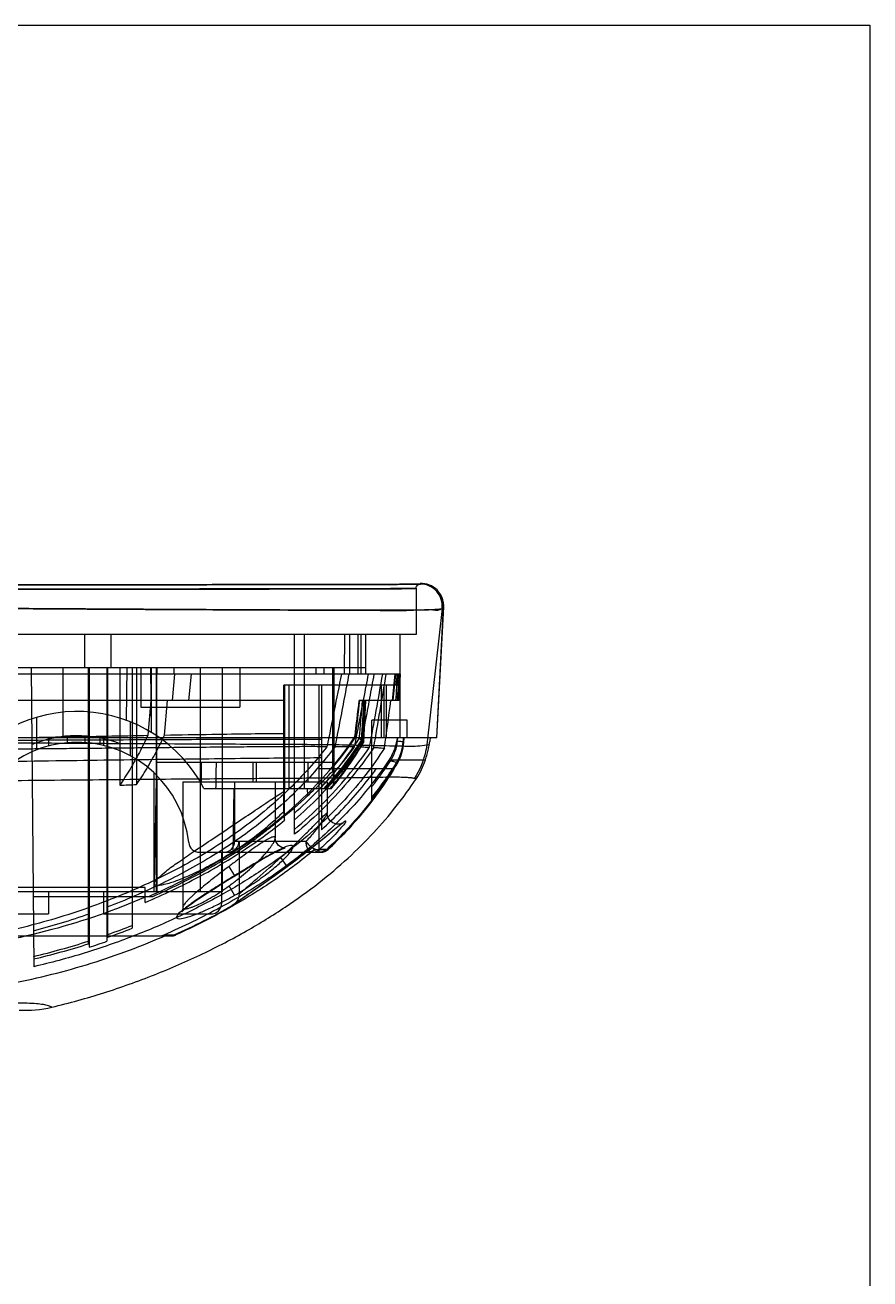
# Model space of a CAD drawing. Header units: inches. Extents: x 67 to 1213, y 469 to 1118.
# Drawn here: x 255.5 to 293.9, y 958.5 to 1015.5 of the extents above; entities that cross this region are included whole.
import ezdxf

# ---------------------------------------------------------------- set-up
doc = ezdxf.new("R2010")
doc.units = ezdxf.units.IN
doc.header["$MEASUREMENT"] = 0

msp = doc.modelspace()

# ---------------------------------------------------------------- linework, layer by layer
at = {"color": 7, "linetype": 'Continuous'}
for p, q in [((257.4245, 990.07934), (239.05816, 990.07861)), ((259.72814, 990.08025), (258.14268, 990.07952)), ((269.29369, 990.08942), (259.69568, 990.08023)), ((272.68105, 990.09991), (269.2558, 990.08935)), ((273.13441, 990.10347), (272.65442, 990.09975)), ((273.28711, 990.10541), (273.12, 990.10332)), ((273.27408, 989.91315), (273.27226, 989.93121)), ((273.27283, 989.91242), (273.2727, 989.91328)), ((273.27408, 989.93121), (273.27408, 987.8202)), ((273.35558, 990.10662), (273.27853, 990.10528)), ((273.29402, 990.00213), (273.29389, 990.00187)), ((273.29486, 990.00376), (273.29462, 990.0033)), ((273.39388, 990.1075), (273.34995, 990.1065)), ((273.41339, 990.10806), (273.39388, 990.1075)), ((273.42699, 990.10852), (273.41339, 990.10806)), ((273.43418, 990.10881), (273.42142, 990.10832)), ((273.46295, 990.13133), (273.46307, 990.13132)), ((273.4638, 990.13093), (273.46364, 990.13094)), ((273.47574, 990.11224), (273.47525, 990.11251)), ((273.4753, 990.11251), (273.47578, 990.11224)), ((273.47593, 990.11204), (273.47574, 990.11224)), ((273.47578, 990.11224), (273.47598, 990.11204)), ((273.47639, 990.11176), (273.47593, 990.11204)), ((273.47598, 990.11204), (273.47639, 990.11176)), ((274.51778, 989.08016), (274.20543, 983.12014)), ((274.21217, 983.12014), (274.51861, 989.07853)), ((274.50712, 989.28842), (274.51882, 989.09909)), ((274.45259, 988.99909), (273.75798, 982.80181)), ((274.45259, 988.99641), (274.45001, 988.99909)), ((274.45418, 989.00064), (274.45259, 988.99909)), ((273.274, 987.8202), (220.66001, 987.8202)), ((258.22059, 986.3202), (258.22059, 987.8202)), ((259.42059, 986.3202), (259.42059, 987.8202)), ((267.74573, 978.73867), (267.74573, 987.8202)), ((268.18216, 987.8202), (268.18216, 980.8202)), ((270.02453, 986.0202), (270.02906, 987.8202)), ((270.26804, 986.0202), (270.26416, 987.8202)), ((270.64305, 986.0202), (270.64567, 987.8202)), ((270.77736, 986.02021), (270.77534, 987.8202)), ((270.97077, 987.8202), (270.97077, 986.0202)), ((272.53556, 987.8202), (272.53556, 986.0202)), ((272.54023, 987.8202), (272.54001, 986.02016)), ((272.55494, 983.12014), (272.55494, 987.8202)), ((222.96162, 986.3202), (270.97207, 986.3202)), ((255.77628, 986.3202), (255.89493, 972.72457)), ((257.22059, 986.3202), (257.22059, 983.1202)), ((258.37338, 986.3202), (258.37338, 973.75979)), ((258.42059, 986.3202), (258.42059, 973.61173)), ((259.22059, 986.3202), (259.22059, 973.87803)), ((259.26781, 974.0602), (259.26781, 986.3202)), ((259.80656, 986.3202), (259.80656, 980.97456)), ((260.12464, 986.3202), (260.09956, 983.92484)), ((260.36979, 986.3202), (260.36979, 974.4702)), ((260.57393, 986.3202), (260.57393, 981.00186)), ((260.76704, 986.3202), (260.76704, 984.5202)), ((261.20945, 986.3202), (261.24027, 983.37656)), ((261.23475, 986.3202), (261.23475, 983.37991)), ((261.46704, 986.3202), (261.46704, 976.1202)), ((261.47255, 986.3202), (261.48848, 976.1202)), ((261.49273, 986.3202), (261.49273, 986.0202)), ((262.27586, 986.0202), (262.27586, 986.3202)), ((263.46704, 986.3202), (263.46704, 976.1202)), ((264.46704, 986.3202), (264.46704, 976.1202)), ((265.26704, 986.3202), (265.26704, 984.5202)), ((268.72462, 986.0202), (268.72462, 986.3202)), ((269.47144, 986.3202), (269.47144, 981.75504)), ((269.51459, 986.3202), (269.51779, 980.99545)), ((269.52702, 986.3202), (269.52702, 980.96455)), ((272.56048, 986.3202), (272.54023, 986.3202)), ((272.55494, 986.0202), (221.36497, 986.0202)), ((262.29038, 986.0202), (262.18704, 984.82014)), ((262.95216, 984.82014), (263.05935, 986.0202)), ((272.3104, 986.02019), (272.17776, 984.82013)), ((272.55494, 986.02016), (272.49205, 984.82014)), ((272.53892, 986.02026), (272.53866, 986.02026)), ((272.53894, 986.02022), (272.53892, 986.02026)), ((272.53938, 986.02017), (272.53894, 986.02022)), ((272.55504, 986.02028), (272.55575, 986.01934)), ((267.25738, 979.69407), (267.25738, 985.5202)), ((272.55496, 985.5202), (267.2574, 985.5202)), ((267.29361, 985.5202), (267.29361, 980.8202)), ((267.49205, 985.5202), (267.49205, 980.8202)), ((268.86704, 977.9202), (268.86704, 985.5202)), ((268.96704, 985.5202), (268.96704, 978.94086)), ((271.70444, 983.12014), (271.70444, 985.5202)), ((271.81115, 985.5202), (271.81115, 983.12014)), ((271.91618, 985.5202), (271.91618, 983.12014)), ((267.2574, 984.82014), (226.67668, 984.82014)), ((260.76704, 984.5202), (265.26704, 984.5202)), ((261.21654, 984.82014), (261.08139, 983.23695)), ((261.84137, 983.24999), (261.98082, 984.82014)), ((272.49214, 984.82014), (270.68995, 984.82014)), ((270.89102, 982.93173), (270.99105, 984.82014)), ((272.49296, 984.82015), (272.49223, 984.82013)), ((256.02597, 984.05405), (256.02597, 982.57636)), ((260.28074, 983.85551), (260.28074, 982.313)), ((271.26704, 980.27146), (271.26704, 983.9202)), ((272.86704, 983.9202), (271.26704, 983.9202)), ((272.86704, 983.12014), (272.86704, 983.9202)), ((274.21197, 983.12014), (219.72212, 983.12014)), ((255.82129, 982.492), (255.82129, 982.81777)), ((256.56978, 983.06209), (256.56978, 982.75248)), ((257.41978, 983.20165), (257.41978, 982.90055)), ((258.21978, 983.20867), (258.21978, 982.90799)), ((258.92233, 983.11618), (258.92129, 983.11622)), ((258.92129, 982.80996), (258.92129, 983.1162)), ((258.92129, 982.80998), (258.92233, 982.80994)), ((259.06978, 983.08458), (259.06978, 982.77638)), ((259.82129, 982.531), (259.82129, 982.85425)), ((270.89241, 982.95442), (270.89357, 982.95168)), ((272.42805, 982.97986), (272.44208, 983.12014)), ((272.42862, 982.97984), (272.44255, 983.12014)), ((272.68984, 983.12014), (272.67978, 982.94056)), ((272.70337, 983.12014), (272.69106, 982.88529)), ((272.70739, 983.12014), (272.69793, 982.91754)), ((273.75798, 982.82389), (273.87136, 982.80181)), ((261.47268, 982.0202), (261.37622, 976.494)), ((261.47268, 982.0202), (269.51211, 982.0202)), ((263.52319, 981.1202), (263.52319, 982.0202)), ((265.87405, 981.1202), (265.87405, 982.0202)), ((266.02319, 981.1202), (266.02319, 982.0202)), ((268.37405, 981.1202), (268.37405, 982.0202)), ((272.26219, 981.7202), (268.86704, 981.7202)), ((269.48398, 982.0202), (269.48388, 981.61195)), ((269.51217, 981.22341), (269.51211, 982.0202)), ((272.04117, 982.12014), (273.69606, 982.12014)), ((272.41761, 981.99391), (272.41779, 981.99373)), ((272.42777, 981.99329), (272.42747, 981.99276)), ((261.35401, 981.54227), (261.35401, 976.1202)), ((262.67319, 981.1202), (262.67319, 975.41506)), ((262.67319, 981.1202), (269.22405, 981.1202)), ((265.02405, 981.1202), (265.02405, 978.4202)), ((266.87319, 981.1202), (266.87319, 978.55994)), ((269.22405, 981.1202), (269.22405, 979.68589)), ((263.63395, 980.82018), (269.42064, 980.82018)), ((264.99414, 980.8202), (264.95043, 977.84181)), ((267.2894, 979.37871), (267.2894, 980.8202)), ((268.32751, 980.8202), (268.34342, 980.48795)), ((265.02405, 978.4202), (268.27641, 978.4202)), ((265.22467, 978.4202), (265.22467, 976.01462)), ((263.43571, 977.9202), (268.93366, 977.9202)), ((264.44068, 975.6202), (264.44068, 977.9202)), ((267.42042, 977.28319), (267.12405, 977.68586)), ((269.20945, 978.04297), (268.87818, 978.05254)), ((269.21028, 978.05331), (269.27379, 978.05361)), ((265.03412, 976.857), (264.77319, 977.28337)), ((260.96704, 976.3202), (232.96705, 976.3202)), ((264.46704, 976.1202), (252.96704, 976.1202)), ((256.56704, 976.1202), (256.56704, 975.1202)), ((259.06704, 976.1202), (259.06704, 975.1202)), ((260.96704, 975.64362), (260.96704, 976.3202)), ((265.02295, 975.96709), (264.77319, 976.39663)), ((255.86704, 975.9202), (261.30898, 975.9202)), ((248.21704, 975.1202), (256.56704, 975.1202)), ((259.06704, 975.1202), (263.94068, 975.1202)), ((231.79724, 974.1202), (262.13683, 974.1202)), ((261.80708, 974.16434), (262.34647, 974.16478))]:
    msp.add_line(p, q, dxfattribs=at)
msp.add_lwpolyline([(155.9932, 1015.51046), (293.89316, 1015.51046), (293.89316, 808.91913), (155.9932, 808.91913)], close=True)
for points in [[(273.2727, 989.91328), (273.27263, 989.91213), (273.27255, 989.91184), (273.27246, 989.91275)], [(273.2727, 989.91328), (273.27274, 989.91246), (273.27278, 989.91256), (273.27283, 989.91315)], [(273.29307, 990.00038), (273.34839, 990.06867), (273.39742, 990.09719), (273.42239, 990.10512), (273.43565, 990.10789), (273.44277, 990.10898), (273.44634, 990.1094), (273.44759, 990.10952), (273.44719, 990.10949), (273.44552, 990.10938), (273.44275, 990.10922), (273.43897, 990.10902), (273.43418, 990.10881)], [(274.51857, 989.07768), (274.49155, 989.36606), (274.46359, 989.46072)], [(274.5186, 989.0787), (274.50662, 989.29192), (274.49631, 989.34568)], [(270.89286, 982.95297), (270.84031, 982.86437), (270.81704, 982.82567)], [(272.69182, 982.89988), (272.63055, 982.5071), (272.52428, 982.20233), (272.41653, 981.99317)], [(272.41598, 981.99162), (272.48829, 982.12353), (272.56966, 982.3087)], [(272.4166, 981.99325), (272.36753, 981.91104), (272.34955, 981.88123)], [(272.41526, 981.99091), (272.41615, 981.99196), (272.41654, 981.99316), (272.41771, 981.99407)], [(272.41779, 981.99373), (272.4182, 981.99346), (272.41901, 981.99391), (272.41943, 981.99371)], [(269.07768, 978.56843), (269.63702, 979.02609), (269.71908, 979.09229), (269.78997, 979.14844), (269.84855, 979.19353), (269.89284, 979.2261), (269.91763, 979.24307), (269.91374, 979.24111), (269.86849, 979.22156), (269.77275, 979.19913), (269.63496, 979.20213), (269.4819, 979.25469), (269.34574, 979.36347), (269.25402, 979.51797), (269.22404, 979.68592)], [(265.03419, 976.8569), (265.36166, 977.05617), (265.67146, 977.24245), (265.96209, 977.4148), (266.23224, 977.57223), (266.48055, 977.7136), (266.70553, 977.8376), (266.90477, 977.9424), (267.07377, 978.02532), (267.20652, 978.08376), (267.29531, 978.11636), (267.3237, 978.12421), (267.27803, 978.12241), (267.16425, 978.14595), (267.01509, 978.2381), (266.90224, 978.40551), (266.87315, 978.55961)], [(267.42043, 977.28317), (267.6461, 977.45043), (267.86223, 977.6128), (268.06824, 977.76964), (268.2637, 977.92041), (268.44836, 978.06462), (268.62206, 978.20181), (268.78472, 978.33163), (269.07768, 978.56843)], [(265.4931, 975.91861), (266.3314, 976.50338), (266.85053, 976.87022), (267.42043, 977.28317)], [(262.67322, 975.41504), (262.65092, 975.28006), (262.62277, 975.22023), (262.62567, 975.22272), (262.67052, 975.26875), (262.75971, 975.34798), (262.89106, 975.45337), (263.06098, 975.58015), (263.26667, 975.72566), (263.50481, 975.88757), (263.77192, 976.06373), (264.06336, 976.25149), (264.37429, 976.44816), (264.69974, 976.65104), (265.03419, 976.8569)], [(264.99835, 975.55693), (265.19609, 975.70657), (265.4931, 975.91861)]]:
    msp.add_lwpolyline(points, dxfattribs=at)
for centre, radius, start, end in [((273.47294, 989.92003), 0.19941, 89.121216, 93.55508), ((273.51915, 989.13259), 1, 356.999963, 93.221162), ((273.46266, 989.11261), 0.99998, 353.708019, 89.278925), ((273.45622, 989.11154), 1.00046, 353.391833, 88.84553), ((1827.64831, 674.52297), 1588.60842, 168.69207262, 168.81338593), ((-435.15121, 1111.05963), 717.88024, 349.69969982, 349.9691344), ((-360.99215, 1091.26771), 641.59884, 350.25682169, 350.55856335), ((18.14485, 1013.12897), 255.65391, 353.6425392, 353.9130845), ((-184.71775, 1023.51273), 458.70157, 355.1612115, 355.3116288), ((70.11152, 1004.37651), 203.13664, 354.673807, 354.8154301), ((-286.98746, 1023.45421), 560.74362, 356.0493098, 356.1722128), ((45.74341, 1011.39876), 226.51128, 352.8391918, 353.2614441), ((65.84191, 1007.8696), 206.1645, 353.1141707, 353.5808363), ((-118.18888, 1018.06014), 390.44763, 354.8607714, 355.1163232), ((-232.47823, 1019.675), 504.6014, 355.8362478, 356.0391945), ((-545.64442, 1037.09922), 818.25689, 356.21048991, 356.33683196), ((-623.23456, 1037.56383), 895.7519, 356.50780746, 356.62435568), ((49.80714, 1013.95686), 224.22129, 351.9735792, 352.5335099), ((257.86704, 977.8192), 6.501, 27.491776, 146.964459), ((257.86704, 977.8192), 5.101, 6.159826, 169.092162), ((257.86704, 977.8192), 5.401, 68.787313, 112.257728), ((257.35036, 991.75867), 15.91064, 316.568415, 326.966602), ((257.65062, 991.34139), 15.58117, 317.526911, 327.717823), ((258.27848, 990.14766), 14.53103, 320.066144, 330.22514), ((257.42724, 991.88033), 15.73473, 319.947016, 326.309959), ((257.7586, 991.18962), 15.44477, 319.566877, 327.983068), ((258.28168, 990.19959), 14.55131, 320.60597, 330.061588), ((269.40345, 979.96357), 3.37834, 70.711716, 71.274684), ((270.71891, 982.81532), 0.22983, 54.010877, 62.9346), ((270.44353, 983.17737), 1.99489, 326.597338, 354.317422), ((270.68305, 983.05246), 1.99987, 328.166662, 356.792344), ((270.70044, 983.02045), 2.00014, 329.023276, 357.05078), ((270.69483, 983.00928), 1.99998, 329.484112, 357.000041), ((270.69425, 982.99857), 1.99975, 329.823376, 357.029258), ((270.69376, 982.98912), 1.99975, 330.123522, 357.029258), ((269.47922, 908.00125), 74.71964, 89.2358064, 89.9167003), ((240.73306, 979.18876), 28.85275, 4.817651, 5.102843), ((257.41608, 991.77236), 17.60221, 321.895604, 326.586166), ((257.96442, 990.95386), 16.97303, 321.60528, 328.151564), ((258.24917, 990.25787), 16.40712, 322.507042, 329.753185), ((258.14482, 990.56301), 16.64712, 322.023027, 329.00758), ((257.56675, 991.6808), 17.42486, 325.135901, 326.563939), ((270.39082, 983.19347), 1.96868, 326.332081, 326.961629), ((269.0683, 971.59623), 10.91513, 73.824833, 74.25997), ((258.44295, 990.19844), 16.20678, 328.457582, 329.585409), ((270.694, 982.99377), 1.99975, 329.70486, 330.004687), ((270.38068, 983.203), 3.48774, 326.372083, 341.912068), ((251.20621, 999.01247), 25.23592, 313.872113, 316.40835), ((258.30245, 990.2988), 14.42293, 318.914102, 321.006344), ((276.48707, 996.92248), 15.97523, 258.10147, 258.436432), ((259.68683, 995.13552), 14.16147, 270.484398, 273.591455), ((255.97981, 993.11997), 17.6756, 314.384752, 315.904064), ((257.55694, 990.86251), 15.51175, 319.654055, 320.452729), ((249.92387, 1000.44968), 27.16161, 309.290663, 312.699053), ((263.43571, 978.4202), 0.5, 186.159826, 270), ((264.52405, 978.4202), 0.5, 270, 0), ((252.75007, 997.2942), 22.9618, 302.095565, 304.660522), ((268.32145, 978.4247), 0.50451, 269.987259, 310.21052), ((268.91106, 978.42022), 0.50002, 270.000004, 312.928763), ((268.93373, 978.4202), 0.5, 270.000033, 313.061464), ((249.42878, 1002.84896), 31.42908, 294.126277, 299.52184), ((263.94068, 975.6202), 0.5, 270, 0), ((248.07555, 1004.53154), 31.16975, 284.501649, 289.38373), ((248.1772, 1005.47465), 33.19614, 289.517417, 291.548544), ((248.26036, 1005.33164), 33.15218, 289.391916, 291.42408), ((248.47601, 1004.59563), 32.2676, 283.284844, 287.862145), ((248.48555, 1004.67994), 32.46269, 283.188126, 287.733542), ((259.25538, 972.11994), 1.97174, 115.047685, 116.571749), ((258.16574, 975.11031), 1.36639, 278.740799, 280.749654), ((248.4816, 1004.80487), 32.73829, 287.673306, 289.148969), ((258.41326, 975.70264), 1.85144, 295.852612, 297.487754), ((259.51154, 972.77831), 1.42859, 99.823247, 101.75095), ((261.73616, 974.64384), 0.52365, 269.988652, 293.575409), ((255.54483, 975.76407), 5.02077, 266.427839, 283.481462)]:
    msp.add_arc(centre, radius, start, end, dxfattribs=at)
for points, knots in [([(246.96704, 990.07703), (248.68641, 990.07702), (251.24558, 990.07724), (254.62046, 990.07825), (257.05974, 990.07919), (259.4034, 990.08016), (261.62855, 990.08128), (263.71345, 990.0827), (265.6376, 990.08433), (267.38229, 990.08607), (268.71607, 990.0878), (269.68077, 990.08947), (270.32331, 990.09078), (270.90957, 990.0922), (271.4381, 990.09371), (271.90757, 990.09529), (272.31681, 990.09699), (272.61974, 990.0986), (272.83121, 990.10001), (272.96637, 990.10108), (273.08573, 990.1022), (273.18918, 990.10337), (273.27665, 990.1046), (273.34799, 990.10584), (273.40326, 990.10719), (273.43895, 990.10827), (273.45967, 990.10946), (273.46792, 990.10989), (273.47311, 990.11067), (273.47462, 990.11067), (273.47664, 990.11152), (273.4763, 990.11176)], [0, 0, 0, 0, 0.19457365, 0.28961097, 0.38192234, 0.47061718, 0.55483334, 0.63373429, 0.70655744, 0.77258121, 0.83117394, 0.85749662, 0.881753, 0.90388681, 0.9238418, 0.9415648, 0.95701506, 0.9701549, 0.97584665, 0.98094669, 0.98545051, 0.98935447, 0.99265511, 0.995349, 0.99743274, 0.99890301, 0.99940714, 0.99975689, 0.9998739, 0.99995249, 1, 1, 1, 1]), ([(273.47632, 990.11176), (273.47666, 990.11151), (273.47464, 990.11068), (273.47312, 990.11067), (273.46792, 990.10989), (273.45966, 990.10945), (273.43891, 990.10827), (273.40319, 990.10719), (273.34785, 990.10584), (273.27644, 990.1046), (273.1889, 990.10337), (273.08537, 990.1022), (272.96593, 990.10107), (272.83069, 990.10001), (272.61912, 990.09859), (272.31604, 990.09698), (271.90661, 990.09528), (271.4369, 990.09369), (270.9081, 990.09218), (270.32152, 990.09077), (269.67865, 990.08946), (268.71347, 990.0878), (267.37911, 990.08606), (265.63379, 990.08432), (263.70917, 990.08269), (261.62404, 990.08127), (259.39893, 990.08015), (257.05557, 990.07919), (254.6169, 990.07825), (251.24342, 990.07724), (248.6855, 990.07703), (246.96704, 990.07703)], [0, 0, 0, 0, 0.00004772, 0.00012651, 0.00024375, 0.00059409, 0.00109897, 0.00257109, 0.00465711, 0.00735361, 0.01065708, 0.01456399, 0.0190708, 0.02417377, 0.02986846, 0.04301447, 0.05847181, 0.07620341, 0.09616892, 0.11831483, 0.14258434, 0.16892064, 0.22754027, 0.29358853, 0.36643108, 0.44534168, 0.52955454, 0.61823742, 0.71053037, 0.80552885, 1, 1, 1, 1]), ([(273.27251, 989.91496), (273.27101, 989.91452), (273.2654, 989.91329), (273.25272, 989.9129), (273.23221, 989.91175), (273.20147, 989.91091), (273.15973, 989.90989), (273.08114, 989.90848), (272.95297, 989.90682), (272.76337, 989.90506), (272.52964, 989.9034), (272.25545, 989.90185), (271.83881, 989.89993), (271.26723, 989.89788), (270.52636, 989.89571), (269.68398, 989.89373), (268.69066, 989.89186), (267.52239, 989.89014), (266.22717, 989.88864), (264.89863, 989.88732), (263.61176, 989.88615), (262.39145, 989.88519), (261.24137, 989.88441), (260.16313, 989.88379), (259.15535, 989.88328), (258.21145, 989.88285), (257.32174, 989.88249), (256.47735, 989.88217), (255.67455, 989.88188), (254.91696, 989.88163), (254.21234, 989.88141), (253.56592, 989.88123), (252.97639, 989.88107), (252.43808, 989.88095), (251.9453, 989.88085), (251.49319, 989.88077), (251.07759, 989.88071), (250.69504, 989.88066), (250.34258, 989.88062), (250.01757, 989.88059), (249.71781, 989.88057), (249.44157, 989.88055), (249.18734, 989.88053), (248.95353, 989.88052), (248.73853, 989.88052), (248.54082, 989.88051), (248.35899, 989.88051), (248.19157, 989.88051), (248.03716, 989.88051), (247.89476, 989.88051), (247.76404, 989.88052), (247.64483, 989.88052), (247.53635, 989.88052), (247.43685, 989.88053), (247.34416, 989.88053), (247.25513, 989.88053), (247.1654, 989.88053), (247.06934, 989.88054), (247.0025, 989.88054), (246.96704, 989.88054)], [0, 0, 0, 0, 0.00017687, 0.00065618, 0.00143885, 0.00252394, 0.00416056, 0.00620115, 0.0114877, 0.01877911, 0.0278241, 0.038144, 0.05004943, 0.07533938, 0.10333017, 0.13454131, 0.17140744, 0.2166121, 0.26777465, 0.3191198, 0.36812285, 0.41453444, 0.45828831, 0.49928188, 0.53750103, 0.57321932, 0.60692669, 0.6389673, 0.66951658, 0.69848074, 0.72536573, 0.74987425, 0.77220075, 0.79259724, 0.81126578, 0.82839883, 0.844157, 0.85866283, 0.87202598, 0.88435288, 0.89572863, 0.90621158, 0.91585535, 0.9247222, 0.93287629, 0.94037505, 0.94726928, 0.95361335, 0.95946781, 0.96487894, 0.96985316, 0.97437568, 0.9784742, 0.98222463, 0.98572261, 0.98904512, 0.99237735, 0.99595668, 1, 1, 1, 1]), ([(246.96704, 989.87726), (246.99763, 989.87726), (247.05763, 989.87726), (247.14755, 989.87726), (247.23823, 989.87726), (247.33337, 989.87725), (247.43607, 989.87725), (247.54937, 989.87725), (247.67535, 989.87724), (247.81485, 989.87724), (247.96811, 989.87724), (248.13597, 989.87724), (248.32008, 989.87724), (248.52237, 989.87724), (248.74476, 989.87724), (248.98926, 989.87725), (249.25796, 989.87726), (249.5529, 989.87728), (249.87613, 989.8773), (250.2302, 989.87734), (250.61818, 989.87738), (251.04337, 989.87743), (251.50918, 989.8775), (252.01933, 989.87759), (252.57765, 989.87771), (253.18802, 989.87785), (253.85294, 989.87803), (254.5721, 989.87824), (255.34394, 989.8785), (256.16869, 989.87878), (257.0509, 989.87911), (257.9991, 989.87949), (259.02261, 989.87994), (260.128, 989.88049), (261.31684, 989.88118), (262.58659, 989.88205), (263.9346, 989.88315), (265.3366, 989.88446), (266.71642, 989.88589), (267.97795, 989.88749), (269.07136, 989.88925), (270.02116, 989.89118), (270.87677, 989.8934), (271.54886, 989.89556), (272.04667, 989.89758), (272.37888, 989.89922), (272.66276, 989.901), (272.89221, 989.90291), (273.04606, 989.90468), (273.13913, 989.90623), (273.18856, 989.90725), (273.22487, 989.90834), (273.24921, 989.90917), (273.26346, 989.91028), (273.27029, 989.91081), (273.272, 989.91145), (273.27247, 989.91168)], [0, 0, 0, 0, 0.00348863, 0.00684279, 0.01025409, 0.01383048, 0.01769266, 0.02196673, 0.02675118, 0.03206055, 0.0378748, 0.04422981, 0.05120373, 0.05887142, 0.06730022, 0.07656597, 0.08675453, 0.0979443, 0.11020117, 0.12361734, 0.13832391, 0.15444826, 0.17210705, 0.19144688, 0.21262691, 0.23578047, 0.26105518, 0.28845669, 0.3177962, 0.34907912, 0.38251344, 0.41840681, 0.45721616, 0.49923722, 0.54447052, 0.59279483, 0.644045, 0.69820194, 0.75268451, 0.8014049, 0.84207173, 0.87738087, 0.90972342, 0.93964881, 0.95402852, 0.96649598, 0.97753661, 0.98640295, 0.99266522, 0.99508201, 0.99701974, 0.99830216, 0.99922671, 0.99979209, 0.9999401, 1, 1, 1, 1]), ([(273.27247, 989.91168), (273.27263, 989.92567), (273.27563, 989.95327), (273.28826, 989.99345), (273.30897, 990.02998), (273.33732, 990.061), (273.37098, 990.08615), (273.40696, 990.10209), (273.44275, 990.11027), (273.46508, 990.11176), (273.47639, 990.11166)], [0, 0, 0, 0, 0.13197378, 0.26039284, 0.39532533, 0.52498484, 0.6546444, 0.78957708, 0.89323524, 1, 1, 1, 1]), ([(274.45662, 989.00297), (274.46513, 989.0113), (274.47952, 989.02584), (274.49708, 989.04541), (274.50815, 989.05944), (274.51456, 989.06894), (274.51746, 989.07441), (274.51881, 989.07763), (274.51811, 989.07915), (274.51783, 989.07987), (274.51778, 989.08021)], [0, 0, 0, 0, 0.3565069, 0.61266256, 0.78591932, 0.89332663, 0.95139566, 0.97729026, 0.98934191, 1, 1, 1, 1]), ([(274.51778, 989.08019), (274.51763, 989.077), (274.51496, 989.06596), (274.49095, 989.04108), (274.47273, 989.01771), (274.45662, 989.00302)], [0, 0, 0, 0, 0.09173014, 0.34330604, 1, 1, 1, 1]), ([(274.45001, 988.99641), (274.42055, 988.96719), (274.2301, 988.95903), (273.8005, 988.91825), (272.89992, 988.92276), (271.56466, 988.91573), (269.77861, 988.92534), (267.58264, 988.93013), (264.93812, 988.94164), (261.84811, 988.95639), (258.39858, 988.97616), (254.70493, 988.99888), (250.86682, 989.02028), (248.27647, 989.02538), (246.96704, 989.02642)], [0, 0, 0, 0, 0.00452893, 0.01875175, 0.04932593, 0.10104393, 0.16541723, 0.24387535, 0.34083668, 0.45398076, 0.58112316, 0.71730179, 0.85709612, 1, 1, 1, 1]), ([(246.96705, 989.02642), (247.97275, 989.02592), (249.88886, 989.02334), (252.63754, 989.00976), (254.96976, 988.9971), (256.98693, 988.98538), (258.81508, 988.97333), (260.74501, 988.96272), (262.75582, 988.95285), (264.91475, 988.94067), (267.14335, 988.93385), (269.35817, 988.92099), (271.30188, 988.93129), (272.8554, 988.88615), (273.81068, 988.97905), (274.34382, 988.90819), (274.45001, 988.99641)], [0, 0, 0, 0, 0.1097631, 0.20912644, 0.29999834, 0.3643077, 0.42928688, 0.49953045, 0.57494378, 0.64875835, 0.73513848, 0.81828115, 0.89012148, 0.94838755, 0.98493205, 1, 1, 1, 1]), ([(270.21815, 986.0202), (270.14739, 985.6518), (270.00654, 984.91681), (269.79645, 983.81701), (269.65712, 983.08561), (269.58785, 982.7208)], [0, 0, 0, 0, 0.33503258, 0.66836632, 1, 1, 1, 1]), ([(270.4757, 982.71386), (270.54625, 983.08003), (270.68758, 983.81352), (270.89982, 984.91562), (271.04144, 985.65157), (271.1123, 986.0202)], [0, 0, 0, 0, 0.33224932, 0.66554849, 1, 1, 1, 1]), ([(271.35582, 986.0202), (271.28837, 985.65352), (271.15285, 984.91901), (270.94919, 983.81541), (270.81293, 983.0785), (270.74466, 982.70944)], [0, 0, 0, 0, 0.33222302, 0.665557, 1, 1, 1, 1]), ([(272.44588, 984.82014), (272.45433, 984.95322), (272.4712, 985.21963), (272.49636, 985.61965), (272.51304, 985.8866), (272.52136, 986.0202)], [0, 0, 0, 0, 0.33268939, 0.66602279, 1, 1, 1, 1]), ([(272.53832, 986.0202), (272.53061, 985.88663), (272.51424, 985.61977), (272.49133, 985.21971), (272.47563, 984.95326), (272.46782, 984.82014)], [0, 0, 0, 0, 0.33388736, 0.66722217, 1, 1, 1, 1]), ([(246.9671, 982.86568), (247.14706, 982.87705), (247.5271, 982.85345), (248.10217, 982.84333), (248.71718, 982.84268), (249.35078, 982.84019), (250.06103, 982.84521), (250.8053, 982.85381), (251.58293, 982.86495), (252.39437, 982.87643), (253.31837, 982.88786), (254.42019, 982.89468), (255.62186, 982.89393), (256.84803, 982.88791), (258.06121, 982.88033), (259.49589, 982.87162), (261.28645, 982.86152), (263.28997, 982.85292), (265.24515, 982.84244), (266.944, 982.83637), (268.43788, 982.82832), (269.70504, 982.8185), (270.78798, 982.79103), (271.655, 982.77554), (272.34256, 982.75637), (272.87045, 982.74913), (273.33217, 982.74608), (273.61837, 982.78223), (273.75798, 982.80181)], [0, 0, 0, 0, 0.02018872, 0.04249145, 0.06443736, 0.08903296, 0.11343412, 0.1439584, 0.17236916, 0.20050734, 0.23481768, 0.27583037, 0.32387055, 0.36935751, 0.41311646, 0.45970273, 0.52998974, 0.61359428, 0.68402276, 0.7488981, 0.8038015, 0.85128419, 0.89077155, 0.92508506, 0.94837605, 0.96777179, 0.98421589, 1, 1, 1, 1]), ([(251.86704, 983.04798), (252.14299, 983.05696), (252.72102, 983.07484), (253.63104, 983.09841), (254.62936, 983.12015), (255.725, 983.14075), (256.92832, 983.16195), (258.23879, 983.18508), (259.63653, 983.21091), (260.59467, 983.22839), (261.08139, 983.23695)], [0, 0, 0, 0, 0.08987092, 0.18824279, 0.29631813, 0.41490612, 0.54494719, 0.6880675, 0.84154326, 1, 1, 1, 1]), ([(251.86744, 982.97142), (252.76724, 982.98902), (254.48462, 983.01928), (256.93363, 983.02755), (259.16465, 983.03567), (261.179, 983.04529), (263.05478, 983.05453), (264.72193, 983.06009), (266.22875, 983.06828), (267.60399, 983.07158), (268.50584, 983.06593), (268.96704, 983.06098)], [0, 0, 0, 0, 0.15788928, 0.30133033, 0.42964479, 0.54929886, 0.65472597, 0.75873242, 0.84178122, 0.91908334, 1, 1, 1, 1]), ([(261.08139, 983.23695), (260.95999, 982.97415), (260.7047, 982.45416), (260.28019, 981.69824), (259.96868, 981.21204), (259.80656, 980.97456)], [0, 0, 0, 0, 0.33407521, 0.66815848, 1, 1, 1, 1]), ([(260.57393, 981.00184), (260.73284, 981.23572), (261.03996, 981.71629), (261.46231, 982.46719), (261.71859, 982.98599), (261.84137, 983.24999)], [0, 0, 0, 0, 0.32836572, 0.66188622, 1, 1, 1, 1]), ([(261.13358, 975.9202), (261.61767, 976.13117), (262.63887, 976.60711), (264.13943, 977.41268), (265.62292, 978.33805), (267.01139, 979.36186), (268.30167, 980.50553), (269.47712, 981.76754), (270.16943, 982.68642), (270.48795, 983.16309)], [0, 0, 0, 0, 0.13209305, 0.28174236, 0.42583019, 0.5691808, 0.71283763, 0.85656723, 1, 1, 1, 1]), ([(261.84138, 983.25014), (262.55945, 983.26244), (263.87215, 983.28459), (265.67745, 983.31223), (266.76477, 983.32193), (267.2574, 983.32285)], [0, 0, 0, 0, 0.39776676, 0.72715356, 1, 1, 1, 1]), ([(270.79133, 983.03729), (270.6272, 982.77959), (270.27979, 982.26903), (269.70868, 981.52838), (269.29511, 981.05354), (269.07958, 980.82019)], [0, 0, 0, 0, 0.32684307, 0.66017944, 1, 1, 1, 1]), ([(269.37052, 980.8202), (269.56317, 981.04588), (269.93217, 981.50372), (270.4402, 982.21546), (270.74742, 982.70467), (270.89229, 982.95168)], [0, 0, 0, 0, 0.33950134, 0.67236014, 1, 1, 1, 1]), ([(270.8938, 982.95441), (270.76121, 982.7297), (270.48136, 982.28357), (270.02202, 981.6329), (269.69038, 981.21246), (269.51787, 981.00504)], [0, 0, 0, 0, 0.32773103, 0.66112193, 1, 1, 1, 1]), ([(270.68914, 983.08563), (270.70203, 983.07974), (270.72653, 983.06912), (270.76057, 983.05299), (270.78159, 983.04249), (270.79127, 983.03734)], [0, 0, 0, 0, 0.37625175, 0.70895776, 1, 1, 1, 1]), ([(272.3909, 982.98211), (272.3779, 982.92765), (272.34739, 982.80324), (272.28371, 982.59988), (272.18515, 982.36355), (272.09502, 982.20294), (272.04117, 982.12014)], [0, 0, 0, 0, 0.1796825, 0.41096219, 0.68306581, 1, 1, 1, 1]), ([(272.44253, 983.12014), (272.43553, 983.12014), (272.42285, 983.09276), (272.40791, 983.05117), (272.39699, 983.0076), (272.3909, 982.98211)], [0, 0, 0, 0, 0.14076262, 0.4731019, 1, 1, 1, 1]), ([(272.39091, 982.98213), (272.39513, 982.98143), (272.40362, 982.98032), (272.41624, 982.98145), (272.42456, 982.98047), (272.42862, 982.97984)], [0, 0, 0, 0, 0.33953502, 0.67424292, 1, 1, 1, 1]), ([(272.42807, 982.97999), (272.46196, 982.97772), (272.52015, 982.97297), (272.59446, 982.96331), (272.64469, 982.95315), (272.6704, 982.94498), (272.67979, 982.94067)], [0, 0, 0, 0, 0.39874685, 0.68504089, 0.87876756, 1, 1, 1, 1]), ([(273.69606, 982.12014), (273.72384, 982.20518), (273.77255, 982.37), (273.82902, 982.60532), (273.85854, 982.75491), (273.87136, 982.82389)], [0, 0, 0, 0, 0.36981982, 0.70999369, 1, 1, 1, 1]), ([(273.87136, 982.82389), (273.88133, 982.87757), (273.89769, 982.97241), (273.92594, 983.05454), (273.94028, 983.12014), (273.95376, 983.12014)], [0, 0, 0, 0, 0.52924233, 0.86933305, 1, 1, 1, 1]), ([(269.22265, 982.72121), (268.92828, 982.72137), (268.3042, 982.72255), (267.3063, 982.72007), (266.18115, 982.71161), (264.91881, 982.70095), (263.53271, 982.68869), (262.08611, 982.67574), (260.6649, 982.66185), (259.33568, 982.64841), (258.1175, 982.63683), (257.00212, 982.62645), (255.98319, 982.61704), (255.05344, 982.6077), (254.20541, 982.59771), (253.43213, 982.58671), (252.72706, 982.57469), (252.08405, 982.56248), (251.49726, 982.55084), (250.96146, 982.5406), (250.47285, 982.53212), (250.02918, 982.52561), (249.62923, 982.52049), (249.27213, 982.51611), (248.95604, 982.51232), (248.6741, 982.50904), (248.4145, 982.50627), (248.16557, 982.50412), (247.92226, 982.50307), (247.68472, 982.5036), (247.45073, 982.50579), (247.21161, 982.50929), (247.04939, 982.51571), (246.96506, 982.51542)], [0, 0, 0, 0, 0.03967447, 0.08411242, 0.13449331, 0.19132183, 0.25425287, 0.32131499, 0.38629724, 0.44580798, 0.50047235, 0.55048722, 0.59614261, 0.63780623, 0.67580136, 0.71044519, 0.74203768, 0.77084108, 0.7971243, 0.82113899, 0.84306711, 0.86298818, 0.8809412, 0.89697518, 0.9111217, 0.92354562, 0.93497578, 0.9461129, 0.95709562, 0.96776861, 0.97812781, 0.9886334, 1, 1, 1, 1]), ([(269.22266, 982.72121), (268.69558, 982.04455), (267.51573, 980.7256), (265.43997, 978.97646), (263.11239, 977.48972), (260.55184, 976.21509), (257.80958, 975.1534), (255.85144, 974.60417), (254.85359, 974.37813)], [0, 0, 0, 0, 0.15201132, 0.31247047, 0.47958778, 0.64026342, 0.81867151, 1, 1, 1, 1]), ([(271.83198, 982.64889), (271.56786, 982.23907), (270.99925, 981.43407), (270.032, 980.28171), (268.9248, 979.16955), (267.65057, 978.08376), (266.17178, 977.01869), (264.46401, 975.98001), (262.53588, 974.98892), (260.42778, 974.08669), (258.20111, 973.31182), (256.66813, 972.90203), (255.89493, 972.72456)], [0, 0, 0, 0, 0.07608868, 0.15359885, 0.23452936, 0.32071252, 0.41457413, 0.51863169, 0.6323655, 0.7526212, 0.87619609, 1, 1, 1, 1]), ([(269.58785, 982.7208), (269.06262, 982.02631), (267.90423, 980.69871), (265.97883, 979.03656), (263.90355, 977.63929), (261.67773, 976.43865), (260.0732, 975.74682), (259.22059, 975.42161)], [0, 0, 0, 0, 0.20341063, 0.40999046, 0.59242397, 0.78682726, 1, 1, 1, 1]), ([(267.74573, 979.69867), (268.09117, 980.00603), (268.75375, 980.63872), (269.66467, 981.64766), (270.21621, 982.35474), (270.4757, 982.71386)], [0, 0, 0, 0, 0.34043832, 0.67379385, 1, 1, 1, 1]), ([(270.74466, 982.70944), (270.46326, 982.31009), (269.86459, 981.52974), (268.86315, 980.42068), (268.13067, 979.73175), (267.74573, 979.39638)], [0, 0, 0, 0, 0.32725998, 0.65800389, 1, 1, 1, 1]), ([(267.74573, 978.96526), (268.19248, 979.33932), (269.03718, 980.10936), (270.17821, 981.35988), (270.84848, 982.2445), (271.15977, 982.69735)], [0, 0, 0, 0, 0.34463247, 0.67497571, 1, 1, 1, 1]), ([(271.35241, 982.68855), (271.02843, 982.20721), (270.32647, 981.26751), (269.12025, 979.94352), (268.22204, 979.1321), (267.74573, 978.73867)], [0, 0, 0, 0, 0.32441769, 0.65457999, 1, 1, 1, 1]), ([(270.74466, 982.70944), (270.79316, 982.70794), (270.88789, 982.70727), (271.02625, 982.70244), (271.11608, 982.69894), (271.15978, 982.69734)], [0, 0, 0, 0, 0.35057564, 0.68414707, 1, 1, 1, 1]), ([(271.35243, 982.68857), (271.41217, 982.6854), (271.52529, 982.67862), (271.68523, 982.66579), (271.78529, 982.65495), (271.83203, 982.6489)], [0, 0, 0, 0, 0.37285227, 0.70625542, 1, 1, 1, 1]), ([(273.75798, 982.80181), (273.74093, 982.66733), (273.64052, 982.13583), (273.41828, 981.62719), (273.19335, 981.29055)], [0, 0, 0, 0, 0.25083006, 1, 1, 1, 1]), ([(268.96704, 982.2092), (268.51722, 982.20579), (267.5256, 982.20121), (265.90824, 982.18347), (264.03986, 982.16323), (261.94525, 982.13902), (259.64997, 982.10904), (257.18092, 982.07614), (254.56694, 982.04176), (252.7797, 982.00278), (251.86705, 981.97864)], [0, 0, 0, 0, 0.07891153, 0.17395178, 0.2837352, 0.40668484, 0.54141419, 0.68641103, 0.83984682, 1, 1, 1, 1]), ([(272.02928, 982.10207), (271.55355, 981.38766), (270.46906, 979.99324), (268.62028, 978.22096), (266.57232, 976.68993), (264.32891, 975.34106), (262.68843, 974.54543), (261.80493, 974.16335)], [0, 0, 0, 0, 0.19626519, 0.40226055, 0.58374714, 0.77989258, 1, 1, 1, 1]), ([(264.18626, 982.0202), (264.18364, 981.88682), (264.16902, 981.62032), (264.17999, 981.22003), (264.16536, 980.95355), (264.16274, 980.8202)], [0, 0, 0, 0, 0.33341169, 0.66664909, 1, 1, 1, 1]), ([(268.96704, 978.94086), (269.28236, 979.22864), (269.88702, 979.81682), (270.7205, 980.7461), (271.22622, 981.39316), (271.46447, 981.7202)], [0, 0, 0, 0, 0.34223046, 0.67563616, 1, 1, 1, 1]), ([(272.4176, 981.9934), (272.17694, 981.58469), (271.65994, 980.78912), (270.8465, 979.74367), (270.02417, 978.83404), (269.48622, 978.30796), (269.20945, 978.05254)], [0, 0, 0, 0, 0.27895922, 0.55758654, 0.77841928, 1, 1, 1, 1]), ([(269.25162, 978.0541), (269.65601, 978.43027), (270.41647, 979.20125), (271.42239, 980.42989), (272.00045, 981.28875), (272.26219, 981.7202)], [0, 0, 0, 0, 0.34827809, 0.68177652, 1, 1, 1, 1]), ([(269.27496, 978.05469), (269.78945, 978.53549), (270.94545, 979.74232), (271.92871, 981.12519), (272.42764, 981.99305)], [0, 0, 0, 0, 0.42210483, 1, 1, 1, 1]), ([(272.42777, 981.99329), (272.16015, 981.52779), (271.56333, 980.60176), (270.5091, 979.28116), (269.70451, 978.45615), (269.27513, 978.05489)], [0, 0, 0, 0, 0.31825002, 0.65167148, 1, 1, 1, 1]), ([(272.38206, 981.99755), (272.36349, 982.00274), (272.31558, 982.01772), (272.22426, 982.04536), (272.15128, 982.06709), (272.10782, 982.0796)], [0, 0, 0, 0, 0.2020082, 0.52601788, 1, 1, 1, 1]), ([(246.96686, 981.08633), (247.0146, 981.08626), (247.11442, 981.08186), (247.32537, 981.06815), (247.60319, 981.05868), (247.94122, 981.06458), (248.27935, 981.06302), (248.61501, 981.06165), (249.06087, 981.06692), (249.61622, 981.0764), (250.27856, 981.09346), (251.14816, 981.12105), (252.21818, 981.13542), (253.4829, 981.15918), (255.12287, 981.18865), (257.11104, 981.20692), (259.41061, 981.22989), (261.57911, 981.24932), (263.59658, 981.26524), (265.44568, 981.27773), (267.10961, 981.29028), (268.37274, 981.29963), (269.27832, 981.30497), (269.87619, 981.30986), (270.42034, 981.31819), (271.04102, 981.33025), (271.69323, 981.34274), (272.26719, 981.34809), (272.63763, 981.342), (272.85533, 981.33255), (273.03661, 981.3171), (273.14512, 981.3007), (273.19335, 981.29055)], [0, 0, 0, 0, 0.00545898, 0.0114208, 0.0241789, 0.03723283, 0.05008034, 0.06284817, 0.0756197, 0.10107406, 0.1263686, 0.15139223, 0.20057446, 0.24874685, 0.29605698, 0.38815798, 0.47612953, 0.55905963, 0.63616688, 0.70686357, 0.77053511, 0.82646721, 0.85132342, 0.87410318, 0.89484407, 0.9135622, 0.9451, 0.96944893, 0.97919859, 0.98746852, 0.99436341, 1, 1, 1, 1]), ([(256.71532, 970.88166), (257.50992, 971.07242), (259.08622, 971.5097), (261.37585, 972.32595), (263.54347, 973.26877), (265.5263, 974.29961), (267.28976, 975.37769), (268.82992, 976.48587), (270.17071, 977.62021), (271.34725, 978.78503), (272.38391, 979.99425), (272.99796, 980.84029), (273.28475, 981.2715)], [0, 0, 0, 0, 0.12259397, 0.24516232, 0.36438426, 0.47693428, 0.58016087, 0.67419736, 0.76130196, 0.84337171, 0.9223076, 1, 1, 1, 1]), ([(269.51787, 981.00504), (269.5181, 981.0158), (269.51911, 981.04814), (269.51735, 981.12099), (269.51444, 981.18299), (269.51217, 981.22341)], [0, 0, 0, 0, 0.14777202, 0.44418482, 1, 1, 1, 1]), ([(269.51458, 981.17277), (269.51634, 981.13691), (269.5185, 981.0838), (269.51862, 981.02151), (269.51759, 980.9951), (269.51804, 980.98595)], [0, 0, 0, 0, 0.57629325, 0.85291631, 1, 1, 1, 1]), ([(267.2574, 979.77298), (267.03375, 979.54385), (266.53513, 979.08302), (265.7175, 978.44215), (264.8433, 977.85403), (263.99072, 977.35746), (263.21363, 976.96491), (262.5621, 976.68561), (262.02577, 976.49317), (261.69556, 976.42774), (261.40003, 976.37849), (261.36951, 976.61507), (261.62291, 976.80212), (261.95816, 977.11939), (262.52442, 977.51363), (263.23338, 978.00572), (264.07226, 978.5642), (264.96368, 979.15931), (265.82694, 979.74046), (266.58547, 980.25091), (267.05034, 980.55444), (267.2574, 980.68136)], [0, 0, 0, 0, 0.06786881, 0.14368663, 0.22001975, 0.29095839, 0.35289422, 0.40383479, 0.44281601, 0.46934736, 0.48355992, 0.49175458, 0.51071968, 0.54430493, 0.59282674, 0.6550806, 0.72796205, 0.80618555, 0.88234749, 0.94852149, 1, 1, 1, 1]), ([(269.51805, 980.98595), (269.51824, 980.98214), (269.5186, 980.97576), (269.52091, 980.96759), (269.52513, 980.96459), (269.52701, 980.96455)], [0, 0, 0, 0, 0.45959384, 0.77283545, 1, 1, 1, 1]), ([(271.26704, 980.29252), (271.10659, 980.08408), (270.70526, 979.58752), (270.0243, 978.83419), (269.48646, 978.30813), (269.20974, 978.05281)], [0, 0, 0, 0, 0.25916919, 0.62895848, 1, 1, 1, 1]), ([(267.12408, 979.42813), (266.975, 979.30601), (266.68007, 979.06919), (266.24094, 978.72966), (265.95091, 978.51246), (265.80874, 978.40729)], [0, 0, 0, 0, 0.34720654, 0.68140669, 1, 1, 1, 1]), ([(267.12405, 977.68586), (267.32832, 977.872), (267.70052, 978.21874), (268.20472, 978.71205), (268.5915, 979.09984), (268.91022, 979.43148), (269.05385, 979.55943), (269.22685, 979.73533), (269.20236, 979.58094), (269.08578, 979.45645), (268.91043, 979.17729), (268.62846, 978.8305), (268.40599, 978.56576), (268.27641, 978.4202)], [0, 0, 0, 0, 0.18444456, 0.34057406, 0.46655494, 0.56107208, 0.62081347, 0.64547907, 0.65732358, 0.69894253, 0.77010984, 0.86994177, 1, 1, 1, 1]), ([(267.25738, 979.69407), (267.26137, 979.65594), (267.26901, 979.58274), (267.27956, 979.47751), (267.28596, 979.41039), (267.28888, 979.37837)], [0, 0, 0, 0, 0.36246659, 0.69591393, 1, 1, 1, 1]), ([(260.96705, 975.64362), (261.79388, 975.99548), (263.34399, 976.73414), (265.46055, 977.98427), (266.71873, 978.90657), (267.2894, 979.37871)], [0, 0, 0, 0, 0.36600808, 0.69831578, 1, 1, 1, 1]), ([(267.41925, 977.28477), (267.69477, 977.48764), (268.17583, 977.85004), (268.80333, 978.34811), (269.25881, 978.71653), (269.65064, 979.04962), (269.83525, 979.173), (270.08126, 979.39325), (270.05994, 979.23443), (269.918, 979.12193), (269.72528, 978.86232), (269.36268, 978.50192), (269.06957, 978.21639), (268.87818, 978.04297)], [0, 0, 0, 0, 0.19965615, 0.35258656, 0.46351674, 0.55089114, 0.62781453, 0.65361939, 0.66353395, 0.70105371, 0.76154172, 0.84929355, 1, 1, 1, 1]), ([(261.30898, 975.9202), (262.11149, 976.27477), (263.61957, 977.01821), (265.08793, 977.91136), (265.77863, 978.38647), (265.80874, 978.40729)], [0, 0, 0, 0, 0.51136802, 0.97865992, 1, 1, 1, 1]), ([(264.68322, 977.9202), (264.75299, 977.9202), (264.89501, 977.94659), (265.07667, 978.05954), (265.19712, 978.2272), (265.22468, 978.35848), (265.22468, 978.42021)], [0, 0, 0, 0, 0.25780585, 0.52001442, 0.77191032, 1, 1, 1, 1]), ([(264.77318, 976.39664), (264.90366, 976.49057), (265.15867, 976.68242), (265.52346, 976.98082), (265.8619, 977.28263), (266.16655, 977.57979), (266.42912, 977.86306), (266.61437, 978.08838), (266.73201, 978.25341), (266.79799, 978.35828), (266.84461, 978.44827), (266.86866, 978.51421), (266.87412, 978.55773), (266.87171, 978.58265), (266.86225, 978.60275), (266.84506, 978.61628), (266.82169, 978.62235), (266.77899, 978.62205), (266.71092, 978.60364), (266.61511, 978.56277), (266.49943, 978.50193), (266.36678, 978.4234), (266.16195, 978.2929), (265.88256, 978.10141), (265.52816, 977.84652), (265.15438, 977.57078), (264.90112, 977.38032), (264.77318, 977.28338)], [0, 0, 0, 0, 0.08612342, 0.17089548, 0.25240286, 0.32897137, 0.39878754, 0.45923451, 0.48506032, 0.50732417, 0.52553454, 0.53933511, 0.54459806, 0.54891351, 0.55258921, 0.55616024, 0.56024776, 0.56528125, 0.57889408, 0.59759623, 0.62109168, 0.64883204, 0.680165, 0.75117679, 0.83024901, 0.91401042, 1, 1, 1, 1]), ([(268.87817, 978.04297), (268.86318, 978.03222), (268.82116, 978.01826), (268.74707, 978.02516), (268.66129, 978.05755), (268.56916, 978.11091), (268.47951, 978.18149), (268.37653, 978.28154), (268.31172, 978.36449), (268.2764, 978.42019)], [0, 0, 0, 0, 0.07292255, 0.16730856, 0.2893382, 0.43282474, 0.58682471, 0.73922793, 1, 1, 1, 1]), ([(268.55078, 977.9202), (268.51406, 977.9202), (268.43094, 977.95472), (268.34534, 978.07141), (268.28907, 978.23242), (268.27641, 978.35549), (268.27641, 978.42018)], [0, 0, 0, 0, 0.1784637, 0.4046407, 0.68554323, 1, 1, 1, 1]), ([(268.64716, 978.03943), (268.07291, 977.55333), (266.81588, 976.60269), (264.70703, 975.30749), (263.16783, 974.53545), (262.34832, 974.16563)], [0, 0, 0, 0, 0.30437399, 0.63626487, 1, 1, 1, 1]), ([(265.02295, 975.96709), (265.28123, 976.11728), (265.78596, 976.43033), (266.46867, 976.91899), (267.02497, 977.36813), (267.41487, 977.76457), (267.61901, 977.98597), (267.71252, 978.22756), (267.49103, 978.24098), (267.26747, 978.13064), (266.87427, 977.95171), (266.38876, 977.67477), (265.75565, 977.30607), (265.29531, 977.02682), (265.02978, 976.8641)], [0, 0, 0, 0, 0.13744993, 0.27332017, 0.38473137, 0.46970713, 0.51938346, 0.54039269, 0.55808575, 0.59791902, 0.66359347, 0.75212629, 0.8567312, 1, 1, 1, 1]), ([(265.22467, 976.01469), (265.27763, 976.06455), (265.39619, 976.17187), (265.6715, 976.41304), (266.25657, 976.91452), (266.77119, 977.36441), (267.12401, 977.68591)], [0, 0, 0, 0, 0.08625707, 0.18960292, 0.43398767, 1, 1, 1, 1]), ([(268.55081, 977.9202), (268.58021, 977.9202), (268.69778, 977.93185), (268.81148, 977.98481), (268.87818, 978.04297)], [0, 0, 0, 0, 0.24933185, 1, 1, 1, 1]), ([(268.64722, 978.03949), (268.73899, 978.04071), (268.88323, 978.04286), (269.05486, 978.0466), (269.15053, 978.04988), (269.19371, 978.05205), (269.20951, 978.0526)], [0, 0, 0, 0, 0.48946754, 0.76941911, 0.9156415, 1, 1, 1, 1]), ([(264.77316, 977.28343), (264.64845, 977.18894), (264.40219, 977.00096), (264.04198, 976.72092), (263.70132, 976.4498), (263.43549, 976.23067), (263.24123, 976.0637), (263.1115, 975.9482), (262.99539, 975.83995), (262.8946, 975.74), (262.81079, 975.64941), (262.74551, 975.56928), (262.70478, 975.50846), (262.68407, 975.46528), (262.67329, 975.43272), (262.67166, 975.40115), (262.68567, 975.3774), (262.70208, 975.36491), (262.72402, 975.35678), (262.76417, 975.35076), (262.82928, 975.35553), (262.92257, 975.37565), (263.03609, 975.41062), (263.16755, 975.45992), (263.37376, 975.54833), (263.65796, 975.69035), (264.01834, 975.8947), (264.39555, 976.13245), (264.64714, 976.30597), (264.77316, 976.39669)], [0, 0, 0, 0, 0.08963723, 0.17749357, 0.26138973, 0.33906581, 0.3748499, 0.408141, 0.43857183, 0.46578596, 0.48944574, 0.50924589, 0.52495521, 0.53126036, 0.53657088, 0.54470112, 0.54822262, 0.55194936, 0.55628556, 0.56149803, 0.57509938, 0.59335734, 0.61613449, 0.64307466, 0.67376891, 0.74463378, 0.82495831, 0.91103908, 1, 1, 1, 1]), ([(264.91618, 975.50084), (264.99952, 975.5682), (265.2207, 975.73131), (265.6078, 976.00307), (266.10385, 976.34666), (266.71842, 976.77651), (267.16623, 977.09868), (267.41925, 977.28477)], [0, 0, 0, 0, 0.1045818, 0.26805388, 0.46164965, 0.69347214, 1, 1, 1, 1]), ([(265.02978, 976.8641), (264.77106, 976.70576), (264.2909, 976.40914), (263.6297, 975.9834), (263.09128, 975.62909), (262.69337, 975.31336), (262.46156, 975.14462), (262.34635, 974.91367), (262.60315, 974.89265), (262.8542, 974.97017), (263.27548, 975.10297), (263.7612, 975.31068), (264.35923, 975.59575), (264.78417, 975.82818), (265.02295, 975.96709)], [0, 0, 0, 0, 0.14749338, 0.27469184, 0.38135295, 0.4637368, 0.51385497, 0.5351497, 0.55731481, 0.60638698, 0.67886643, 0.76438759, 0.86567868, 1, 1, 1, 1]), ([(265.22468, 976.01462), (265.22468, 975.94617), (265.1968, 975.8084), (265.08763, 975.62731), (264.9777, 975.53563), (264.91562, 975.50039)], [0, 0, 0, 0, 0.32879043, 0.65709428, 1, 1, 1, 1]), ([(260.96704, 975.88264), (259.59083, 975.29179), (256.6712, 974.27416), (251.9566, 973.38714), (248.66749, 973.21608), (246.96477, 973.21598)], [0, 0, 0, 0, 0.31320758, 0.64391519, 1, 1, 1, 1]), ([(246.95433, 971.25744), (248.35154, 971.25722), (251.01473, 971.36504), (254.88876, 971.9022), (258.51323, 972.80823), (260.82684, 973.67483), (261.94559, 974.16391)], [0, 0, 0, 0, 0.27259309, 0.51915317, 0.76178916, 1, 1, 1, 1]), ([(261.5959, 974.1202), (261.60771, 974.1202), (261.6315, 974.12064), (261.66696, 974.12587), (261.69118, 974.12588), (261.70303, 974.12831)], [0, 0, 0, 0, 0.32962155, 0.66258779, 1, 1, 1, 1]), ([(261.70303, 974.12831), (261.71482, 974.13074), (261.73709, 974.14032), (261.77183, 974.14953), (261.79399, 974.15862), (261.80493, 974.16335)], [0, 0, 0, 0, 0.33520361, 0.66848341, 1, 1, 1, 1]), ([(262.17258, 974.12869), (262.16073, 974.12616), (262.13632, 974.12617), (262.1005, 974.12066), (262.07634, 974.1202), (262.06431, 974.1202)], [0, 0, 0, 0, 0.33453789, 0.6678154, 1, 1, 1, 1]), ([(262.13683, 974.1202), (262.14882, 974.1202), (262.17297, 974.12066), (262.20887, 974.12619), (262.23341, 974.12619), (262.24535, 974.12875)], [0, 0, 0, 0, 0.33033545, 0.6635881, 1, 1, 1, 1]), ([(262.27538, 974.16531), (262.26442, 974.16039), (262.24214, 974.15091), (262.20704, 974.14125), (262.18456, 974.13124), (262.17258, 974.12869)], [0, 0, 0, 0, 0.33021271, 0.66352036, 1, 1, 1, 1]), ([(262.24535, 974.12875), (262.2573, 974.13131), (262.27975, 974.14138), (262.31492, 974.15109), (262.33729, 974.16065), (262.34832, 974.16563)], [0, 0, 0, 0, 0.33488506, 0.66826657, 1, 1, 1, 1]), ([(256.71531, 970.88167), (256.67302, 970.91414), (256.54594, 970.96312), (256.31049, 971.00835), (255.98587, 971.04179), (255.57535, 971.06224), (255.0823, 971.07292), (254.50713, 971.07591), (253.85364, 971.07093), (253.13501, 971.06313), (252.36964, 971.05566), (251.56006, 971.04533), (250.69257, 971.03475), (249.76783, 971.02768), (248.81201, 971.02377), (247.87449, 971.02183), (247.26149, 971.02184), (246.96709, 971.02107)], [0, 0, 0, 0, 0.01636935, 0.04076894, 0.07382229, 0.11633515, 0.16698179, 0.22519726, 0.29291796, 0.36760905, 0.44583402, 0.52790126, 0.61617282, 0.71217699, 0.81180667, 0.9096167, 1, 1, 1, 1])]:
    msp.add_open_spline(points, degree=3, knots=knots, dxfattribs=at)
for points in [[(269.08761, 986.0202), (269.08743, 986.0702), (269.08761, 986.1702), (269.0878, 986.2702), (269.08761, 986.3202)], [(272.69106, 982.88529), (272.67485, 982.5759), (272.58236, 982.26224), (272.42777, 981.99329)], [(272.69793, 982.91754), (272.69684, 982.91449), (272.69354, 982.9122), (272.69337, 982.90896)], [(269.20974, 978.05281), (269.12051, 977.97043), (268.99186, 977.92015), (268.87042, 977.9202)], [(269.20945, 978.05254), (269.1203, 977.97037), (268.99189, 977.92021), (268.87065, 977.9202)]]:
    msp.add_open_spline(points, degree=3, dxfattribs=at)

doc.saveas('drawing.dxf')
